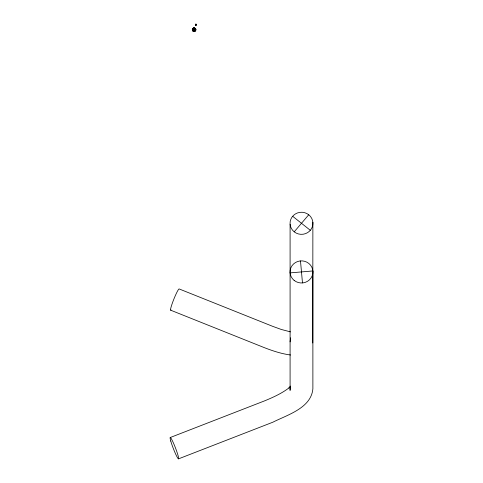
<?xml version="1.0" encoding="UTF-8"?>
<svg xmlns="http://www.w3.org/2000/svg" width="483" height="483" viewBox="0 0 483 483"><rect width="100%" height="100%" fill="white"/><g stroke="black" fill="none" stroke-linecap="round" stroke-linejoin="round"><path stroke-width="0.72" d="M290.096 224.372L290.084 390.391L290.217 387.529M312.875 222.216L312.773 342.978M290.096 341.892L290.573 337.786M195.784 24.941L195.687 24.953M195.627 25.056L196.056 25.031M290.114 387.312L290.615 386.062M195.971 24.235L195.971 25.502M294.219 231.834A11.441 11.055 0 0 0 312.773 225.096A11.441 11.055 0 0 0 297.462 212.949A11.441 11.055 0 0 0 294.219 231.834L308.746 214.754M290.307 386.509L288.949 387.952L290.355 386.859M194.951 28.871L195.277 28.551A1.69 1.636 0 0 1 195.277 30.864L194.951 30.532A1.226 1.183 0 0 0 194.951 28.871L194.951 28.853M290.229 386.937C282.483 393.162 273.33 397.274 264.195 401.023L170.227 437.532M193.574 28.841A1.014 0.984 0 0 0 193.574 30.544A1.014 0.984 0 0 0 195.096 29.692A1.014 0.984 0 0 0 193.574 28.841L193.2 30.181A1.014 0.966 7.5 0 0 193.816 30.64L194.347 30.64A1.014 0.966 -7.5 0 0 194.963 30.181L194.589 28.841M194.884 31.033L193.278 31.033A1.6 1.546 0 0 1 193.278 28.352A1.6 1.546 0 0 1 195.681 29.692A1.6 1.546 0 0 1 193.278 31.033M178.541 458.85L272.829 422.22C287.313 414.867 311.124 408.141 312.881 388.833L312.881 270.957L290.084 272.889M194.347 30.64L193.816 30.64M195.603 24.705L196.056 24.705M290.567 354.999C281.589 353.834 272.961 350.972 264.545 347.73L170.644 310.183M290.458 331.863L281.257 329.454L272.756 326.369L179.169 288.949A11.441 1.135 -68.2 0 0 173.367 300.384A11.441 1.135 -68.2 0 0 171.042 309.965M292.644 216.275L310.327 230.306M300.486 260.911L302.485 282.935M195.687 24.235L195.687 25.502M192.946 28.6A1.6 1.564 4.2 0 1 194.081 28.147A1.6 1.564 -4.2 0 1 195.217 28.6M196.056 24.15L195.603 24.15L195.603 25.587L196.056 25.587L196.056 24.15M294.129 280.388A11.441 11.055 0 0 0 312.755 273.843A11.441 11.055 0 0 0 297.57 261.538A11.441 11.055 0 0 0 294.129 280.388M170.759 441.051A11.441 1.105 68.8 0 0 178.149 458.633A11.441 1.105 68.8 0 0 174.242 444.891A11.441 1.105 68.8 0 0 170.759 441.051M193.278 30.972A1.6 1.546 0 0 0 195.681 29.632A1.6 1.546 0 0 0 193.278 28.292A1.6 1.546 0 0 0 193.278 30.972M193.188 31.129A1.787 1.727 0 0 0 195.869 29.632A1.787 1.727 0 0 0 193.188 28.141A1.787 1.727 0 0 0 193.188 31.129M193.188 31.172A1.787 1.727 0 0 0 195.869 29.68A1.787 1.727 0 0 0 193.188 28.189A1.787 1.727 0 0 0 193.188 31.172"/></g></svg>
